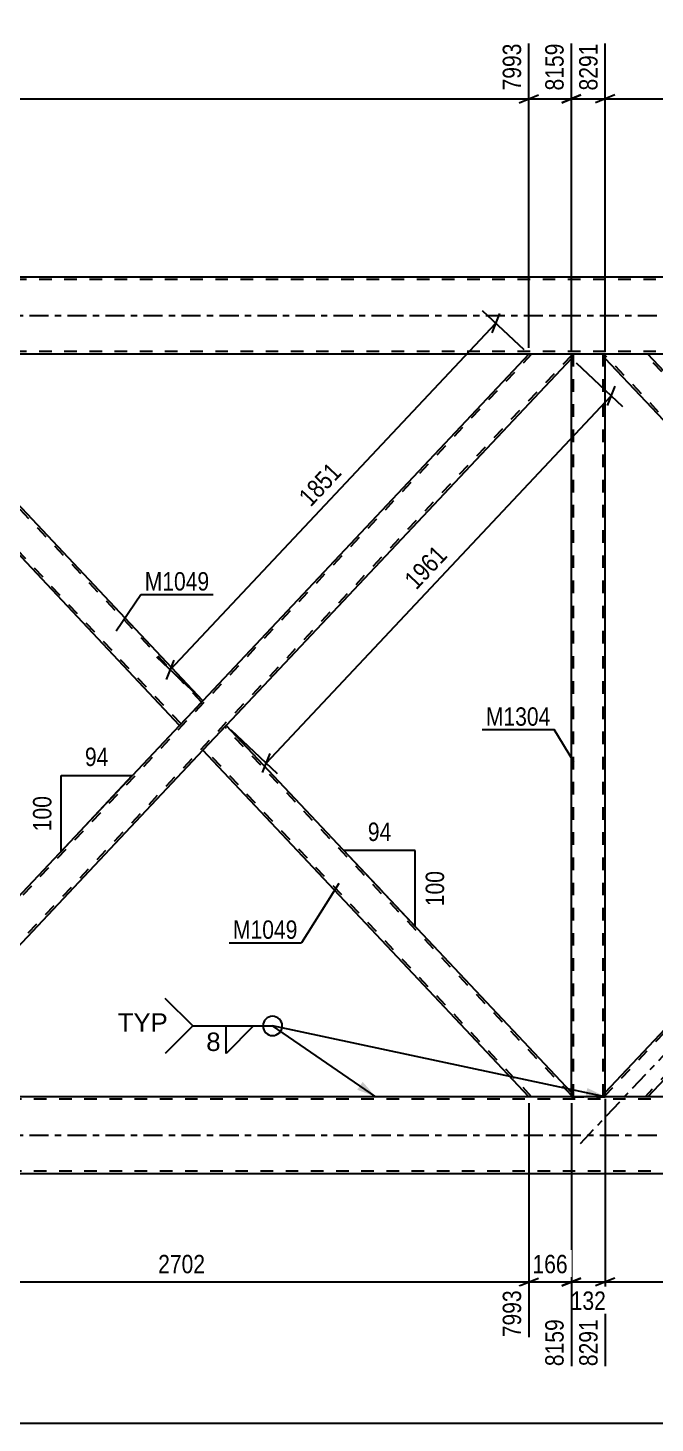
# Model space of a CAD drawing. Header units: millimetres. Extents: x 0 to 1189, y 0 to 841.
# Drawn here: x 255.8 to 353.5, y 453.8 to 671 of the extents above; entities that cross this region are included whole.
import ezdxf

# ---------------------------------------------------------------- set-up
doc = ezdxf.new("R2010")
doc.units = ezdxf.units.MM
doc.linetypes.add('DXK_LINE_DOT2', pattern=[3.9198, 1.9599, -1.9599])
doc.linetypes.add('DXK_LINE_DOT3', pattern=[5.9187, 2.979, -0.9799, 0.9799, -0.9799])
doc.styles.add('Arial', font='ARIAL.TTF', dxfattribs={"height": 0.2})
doc.styles.add('Arial Narrow', font='ARIALN.TTF', dxfattribs={"height": 0.2})

# ---------------------------------------------------------------- blocks, each defined once
blk = doc.blocks.new('Part-761554047-3678 - 3598')
at = {"color": 7, "linetype": 'DXK_LINE_DOT2'}
for p, q in [((345.71, 620.18), (340.43, 620.18)), ((340.43, 619.52), (340.43, 620.18)), ((340.75, 504.58), (340.75, 620.18)), ((345.39, 504.58), (345.39, 620.18)), ((345.71, 619.52), (345.71, 620.18)), ((340.43, 504.58), (340.43, 505.24)), ((340.43, 504.58), (345.71, 504.58)), ((345.71, 504.58), (345.71, 505.24))]:
    blk.add_line(p, q, dxfattribs=at)
at = {"color": 2, "linetype": 'Continuous'}
for p, q in [((340.43, 505.24), (340.43, 619.52)), ((345.71, 505.24), (345.71, 619.52))]:
    blk.add_line(p, q, dxfattribs=at)
blk = doc.blocks.new('Part-761554047-3856 - 3598')
at = {"color": 7, "linetype": 'DXK_LINE_DOT2'}
for p, q in [((682.07, 504.18), (84.43, 504.18)), ((682.07, 504.58), (100.43, 504.58)), ((682.07, 492.98), (84.43, 492.98))]:
    blk.add_line(p, q, dxfattribs=at)
at = {"color": 2, "linetype": 'Continuous'}
for p, q in [((456.58, 504.58), (229.58, 504.58)), ((677.27, 492.58), (84.43, 492.58))]:
    blk.add_line(p, q, dxfattribs=at)
at = {"color": 7, "linetype": 'DXK_LINE_DOT3'}
blk.add_line((84.43, 498.58), (682.07, 498.58), dxfattribs=at)
blk = doc.blocks.new('Part-761554047-3648 - 3598')
at = {"color": 2, "linetype": 'Continuous'}
for p, q in [((225.71, 619.52), (225.71, 620.18)), ((279.45, 562.38), (225.71, 619.52)), ((283.07, 566.23), (232.34, 620.18)), ((282.63, 565.76), (279.45, 562.38)), ((283.07, 566.23), (282.63, 565.76))]:
    blk.add_line(p, q, dxfattribs=at)
at = {"color": 7, "linetype": 'DXK_LINE_DOT2'}
for p, q in [((232.34, 620.18), (225.71, 620.18)), ((279.67, 562.61), (225.71, 619.98)), ((282.85, 566), (231.9, 620.18)), ((283.04, 566.2), (282.63, 565.76)), ((279.67, 562.61), (279.68, 562.63))]:
    blk.add_line(p, q, dxfattribs=at)
blk = doc.blocks.new('Part-761554047-3723 - 3598')
at = {"color": 7, "linetype": 'DXK_LINE_DOT3'}
blk.add_line((341.86, 497.29), (464.28, 627.46), dxfattribs=at)
at = {"color": 7, "linetype": 'DXK_LINE_DOT2'}
for p, q in [((454.25, 620.18), (345.71, 504.77)), ((460.43, 619.98), (351.9, 504.58)), ((460.43, 620.18), (453.81, 620.18)), ((403.07, 566.23), (399.45, 562.38)), ((406.7, 562.38), (403.07, 558.52)), ((352.34, 504.58), (345.71, 504.58))]:
    blk.add_line(p, q, dxfattribs=at)
at = {"color": 2, "linetype": 'Continuous'}
for p, q in [((453.81, 620.18), (403.07, 566.23)), ((460.43, 619.52), (406.7, 562.38)), ((460.43, 619.52), (460.43, 620.18)), ((345.71, 505.24), (399.45, 562.38)), ((403.07, 558.52), (352.34, 504.58)), ((345.71, 504.66), (345.71, 505.24)), ((345.71, 504.58), (345.71, 504.66))]:
    blk.add_line(p, q, dxfattribs=at)
blk = doc.blocks.new('Part-761554047-3663 - 3598')
at = {"color": 7, "linetype": 'DXK_LINE_DOT2'}
for p, q in [((334.25, 620.18), (225.71, 504.77)), ((340.43, 619.98), (231.9, 504.58)), ((340.43, 620.18), (333.81, 620.18)), ((283.07, 566.23), (279.45, 562.38)), ((286.7, 562.38), (283.07, 558.52)), ((226.54, 506.12), (225.71, 505.24)), ((225.71, 504.58), (225.71, 505.24)), ((232.34, 504.58), (225.71, 504.58))]:
    blk.add_line(p, q, dxfattribs=at)
at = {"color": 2, "linetype": 'Continuous'}
for p, q in [((333.81, 620.18), (283.07, 566.23)), ((340.43, 619.52), (286.7, 562.38)), ((340.43, 619.52), (340.43, 620.18)), ((279.45, 562.38), (226.54, 506.12)), ((283.07, 558.52), (232.34, 504.58))]:
    blk.add_line(p, q, dxfattribs=at)
blk = doc.blocks.new('Part-761554047-3748 - 3598')
at = {"color": 2, "linetype": 'Continuous'}
for p, q in [((286.7, 562.38), (283.07, 558.52)), ((340.43, 505.24), (286.7, 562.38)), ((333.81, 504.58), (283.07, 558.52)), ((340.43, 504.58), (340.43, 505.24))]:
    blk.add_line(p, q, dxfattribs=at)
at = {"color": 7, "linetype": 'DXK_LINE_DOT2'}
for p, q in [((340.43, 504.77), (286.48, 562.14)), ((283.29, 558.76), (283.31, 558.78)), ((334.25, 504.58), (283.29, 558.76)), ((340.43, 504.58), (333.81, 504.58))]:
    blk.add_line(p, q, dxfattribs=at)
blk = doc.blocks.new('Part-761554047-3718 - 3598')
at = {"color": 2, "linetype": 'Continuous'}
for p, q in [((345.71, 619.52), (345.71, 620.18)), ((399.45, 562.38), (345.71, 619.52)), ((403.07, 566.23), (352.34, 620.18)), ((402.63, 565.76), (399.45, 562.38)), ((402.94, 566.1), (402.63, 565.76)), ((403.07, 566.23), (402.94, 566.1))]:
    blk.add_line(p, q, dxfattribs=at)
at = {"color": 7, "linetype": 'DXK_LINE_DOT2'}
for p, q in [((352.34, 620.18), (345.71, 620.18)), ((399.67, 562.61), (345.71, 619.99)), ((402.85, 566), (351.9, 620.18)), ((402.8, 565.94), (402.63, 565.76)), ((402.94, 566.1), (402.85, 566)), ((399.67, 562.61), (399.68, 562.63))]:
    blk.add_line(p, q, dxfattribs=at)
blk = doc.blocks.new('Part-761554047-3851 - 3598')
at = {"color": 2, "linetype": 'Continuous'}
for p, q in [((456.58, 632.18), (229.58, 632.18)), ((722.07, 620.18), (220.68, 620.18))]:
    blk.add_line(p, q, dxfattribs=at)
at = {"color": 7, "linetype": 'DXK_LINE_DOT2'}
for p, q in [((722.07, 631.78), (84.43, 631.78)), ((722.07, 620.58), (84.43, 620.58))]:
    blk.add_line(p, q, dxfattribs=at)
at = {"color": 7, "linetype": 'DXK_LINE_DOT3'}
blk.add_line((84.43, 626.18), (722.07, 626.18), dxfattribs=at)
blk = doc.blocks.new('StraightDimension-761554047-12187 - 3598')
at = {"color": 7, "linetype": 'Continuous'}
for p, q in [((453.81, 621.18), (453.81, 670.36)), ((345.71, 620.52), (345.71, 668.53)), ((347.21, 660.52), (344.21, 659.32)), ((452.31, 659.32), (455.31, 660.52)), ((345.71, 659.92), (453.81, 659.92))]:
    blk.add_line(p, q, dxfattribs=at)
at = {"color": 0, "linetype": 'Continuous'}
blk.add_wipeout([(453.21, 670.96), (449.01, 670.96), (449.01, 660.62), (453.21, 660.62)], dxfattribs=at)
at = {"color": 3, "linetype": 'Continuous', "style": 'Arial Narrow'}
blk.add_text('10993', height=2.863, rotation=90.0002, dxfattribs=at).set_placement((452.61, 661.22))
blk = doc.blocks.new('StraightDimension-761554047-4139 - 3598')
at = {"color": 7, "linetype": 'Continuous'}
blk.add_line((62.53, 453.77), (723.07, 453.77), dxfattribs=at)
blk = doc.blocks.new('AngleDimension-761554047-4270 - 3598')
at = {"color": 7, "linetype": 'Continuous'}
for p, q in [((260.99, 554.56), (272.09, 554.56)), ((260.99, 542.75), (272.09, 554.56)), ((260.99, 542.75), (260.99, 554.56)), ((261.16, 542.93), (260.99, 542.75))]:
    blk.add_line(p, q, dxfattribs=at)
at = {"color": 0}
for points in [[(268.97, 555.46), (268.97, 559.66), (264.11, 559.66), (264.11, 555.46)], [(260.09, 552), (255.89, 552), (255.89, 545.31), (260.09, 545.31)]]:
    blk.add_wipeout(points, dxfattribs=at)
at = {"color": 3, "style": 'Arial Narrow'}
blk.add_text('94', height=2.863, dxfattribs=at).set_placement((264.71, 556.06))
blk.add_text('100', height=2.863, rotation=90.0002, dxfattribs=at).set_placement((259.49, 545.91))
blk = doc.blocks.new('StraightDimension-761554047-4306 - 3598')
at = {"color": 7, "linetype": 'Continuous'}
for p, q in [((333.08, 620.86), (326.62, 626.94)), ((328.1, 623.48), (329.29, 626.49)), ((277.96, 571.04), (328.69, 624.99)), ((282.34, 566.92), (275.89, 572.99)), ((278.55, 572.54), (277.37, 569.53))]:
    blk.add_line(p, q, dxfattribs=at)
at = {"color": 0}
blk.add_wipeout([(305.7, 601.63), (302.64, 604.5), (296.81, 598.3), (299.87, 595.43)], dxfattribs=at)
at = {"color": 3, "style": 'Arial Narrow'}
blk.add_text('1851', height=2.863, rotation=46.7591, dxfattribs=at).set_placement((299.84, 596.27))
blk = doc.blocks.new('StraightDimension-761554047-4858 - 3598')
at = {"color": 7, "linetype": 'Continuous'}
for p, q in [((341.16, 618.83), (348.4, 612.02)), ((346.06, 612.16), (347.24, 615.17)), ((292.92, 556.53), (346.65, 613.67)), ((287.43, 561.69), (294.66, 554.89)), ((293.51, 558.03), (292.32, 555.03))]:
    blk.add_line(p, q, dxfattribs=at)
at = {"color": 0}
blk.add_wipeout([(322.15, 588.71), (319.09, 591.59), (313.26, 585.39), (316.32, 582.51)], dxfattribs=at)
at = {"color": 3, "style": 'Arial Narrow'}
blk.add_text('1961', height=2.863, rotation=46.7591, dxfattribs=at).set_placement((316.29, 583.36))
blk = doc.blocks.new('AngleDimension-761554047-4894 - 3598')
at = {"color": 7, "linetype": 'Continuous'}
for p, q in [((311.06, 536.47), (305.03, 542.89)), ((316.12, 542.89), (305.03, 542.89)), ((316.12, 531.09), (305.03, 542.89)), ((316.12, 531.09), (316.12, 542.89))]:
    blk.add_line(p, q, dxfattribs=at)
at = {"color": 0}
for points in [[(313, 543.79), (313, 547.99), (308.15, 547.99), (308.15, 543.79)], [(321.22, 540.33), (317.02, 540.33), (317.02, 533.64), (321.22, 533.64)]]:
    blk.add_wipeout(points, dxfattribs=at)
at = {"color": 3, "style": 'Arial Narrow'}
blk.add_text('94', height=2.863, dxfattribs=at).set_placement((308.75, 544.39))
blk.add_text('100', height=2.863, rotation=90.0002, dxfattribs=at).set_placement((320.62, 534.24))
blk = doc.blocks.new('StraightDimension-761554047-8349 - 3598')
at = {"color": 7, "linetype": 'Continuous'}
for p, q in [((345.71, 504.24), (345.71, 462.64)), ((453.81, 503.58), (453.81, 465.31)), ((347.21, 476.35), (344.21, 475.15)), ((345.71, 475.75), (453.81, 475.75)), ((452.31, 475.15), (455.31, 476.35))]:
    blk.add_line(p, q, dxfattribs=at)
at = {"color": 0}
blk.add_wipeout([(404.01, 476.5), (404.01, 480.7), (395.5, 480.7), (395.5, 476.5)], dxfattribs=at)
at = {"color": 0, "linetype": 'Continuous'}
blk.add_wipeout([(453.21, 475.05), (449.01, 475.05), (449.01, 464.71), (453.21, 464.71)], dxfattribs=at)
at = {"color": 3, "style": 'Arial Narrow'}
blk.add_text('2702', height=2.863, dxfattribs=at).set_placement((396.1, 477.1))
at = {"color": 3, "linetype": 'Continuous', "style": 'Arial Narrow'}
blk.add_text('10993', height=2.863, rotation=90.0002, dxfattribs=at).set_placement((452.61, 465.31))
blk = doc.blocks.new('StraightDimension-761554047-8350 - 3598')
at = {"color": 7, "linetype": 'Continuous'}
for p, q in [((345.71, 504.24), (345.71, 462.64)), ((340.43, 503.58), (340.43, 462.64)), ((338.93, 475.15), (341.93, 476.35)), ((340.43, 475.75), (345.71, 475.75)), ((347.21, 476.35), (344.21, 475.15))]:
    blk.add_line(p, q, dxfattribs=at)
at = {"color": 0}
blk.add_wipeout([(346.41, 470.8), (346.41, 475), (339.73, 475), (339.73, 470.8)], dxfattribs=at)
at = {"color": 0, "linetype": 'Continuous'}
blk.add_wipeout([(345.11, 470.55), (340.91, 470.55), (340.91, 462.04), (345.11, 462.04)], dxfattribs=at)
at = {"color": 3, "style": 'Arial Narrow'}
blk.add_text('132', height=2.863, dxfattribs=at).set_placement((340.33, 471.4))
at = {"color": 3, "linetype": 'Continuous', "style": 'Arial Narrow'}
blk.add_text('8291', height=2.863, rotation=90.0002, dxfattribs=at).set_placement((344.51, 462.64))
blk = doc.blocks.new('StraightDimension-761554047-8351 - 3598')
at = {"color": 7, "linetype": 'Continuous'}
for p, q in [((333.81, 503.58), (333.81, 467.14)), ((340.43, 503.58), (340.43, 462.64)), ((332.31, 475.15), (335.31, 476.35)), ((333.81, 475.75), (340.43, 475.75)), ((341.93, 476.35), (338.93, 475.15))]:
    blk.add_line(p, q, dxfattribs=at)
at = {"color": 0}
blk.add_wipeout([(340.46, 476.5), (340.46, 480.7), (333.78, 480.7), (333.78, 476.5)], dxfattribs=at)
at = {"color": 0, "linetype": 'Continuous'}
blk.add_wipeout([(339.83, 470.55), (335.63, 470.55), (335.63, 462.04), (339.83, 462.04)], dxfattribs=at)
at = {"color": 3, "style": 'Arial Narrow'}
blk.add_text('166', height=2.863, dxfattribs=at).set_placement((334.38, 477.1))
at = {"color": 3, "linetype": 'Continuous', "style": 'Arial Narrow'}
blk.add_text('8159', height=2.863, rotation=90.0002, dxfattribs=at).set_placement((339.23, 462.64))
blk = doc.blocks.new('StraightDimension-761554047-8352 - 3598')
at = {"color": 7, "linetype": 'Continuous'}
for p, q in [((225.72, 504.24), (225.72, 462.64)), ((333.81, 503.58), (333.81, 467.14)), ((227.22, 476.35), (224.22, 475.15)), ((225.72, 475.75), (333.81, 475.75)), ((332.31, 475.15), (335.31, 476.35))]:
    blk.add_line(p, q, dxfattribs=at)
at = {"color": 0}
blk.add_wipeout([(284.02, 476.5), (284.02, 480.7), (275.51, 480.7), (275.51, 476.5)], dxfattribs=at)
at = {"color": 0, "linetype": 'Continuous'}
blk.add_wipeout([(333.21, 475.05), (329.01, 475.05), (329.01, 466.54), (333.21, 466.54)], dxfattribs=at)
at = {"color": 3, "style": 'Arial Narrow'}
blk.add_text('2702', height=2.863, dxfattribs=at).set_placement((276.11, 477.1))
at = {"color": 3, "linetype": 'Continuous', "style": 'Arial Narrow'}
blk.add_text('7993', height=2.863, rotation=90.0002, dxfattribs=at).set_placement((332.61, 467.14))
blk = doc.blocks.new('StraightDimension-761554047-12188 - 3598')
at = {"color": 7, "linetype": 'Continuous'}
for p, q in [((340.43, 620.52), (340.43, 668.53)), ((345.71, 620.52), (345.71, 668.53)), ((338.93, 659.32), (341.93, 660.52)), ((347.21, 660.52), (344.21, 659.32)), ((340.43, 659.92), (345.71, 659.92))]:
    blk.add_line(p, q, dxfattribs=at)
at = {"color": 0, "linetype": 'Continuous'}
blk.add_wipeout([(345.11, 669.13), (340.91, 669.13), (340.91, 660.62), (345.11, 660.62)], dxfattribs=at)
at = {"color": 3, "linetype": 'Continuous', "style": 'Arial Narrow'}
blk.add_text('8291', height=2.863, rotation=90.0002, dxfattribs=at).set_placement((344.51, 661.22))
blk = doc.blocks.new('StraightDimension-761554047-12189 - 3598')
at = {"color": 7, "linetype": 'Continuous'}
for p, q in [((333.81, 621.18), (333.81, 668.53)), ((340.43, 620.52), (340.43, 668.53)), ((332.31, 659.32), (335.31, 660.52)), ((341.93, 660.52), (338.93, 659.32)), ((333.81, 659.92), (340.43, 659.92))]:
    blk.add_line(p, q, dxfattribs=at)
at = {"color": 0, "linetype": 'Continuous'}
blk.add_wipeout([(339.83, 669.13), (335.63, 669.13), (335.63, 660.62), (339.83, 660.62)], dxfattribs=at)
at = {"color": 3, "linetype": 'Continuous', "style": 'Arial Narrow'}
blk.add_text('8159', height=2.863, rotation=90.0002, dxfattribs=at).set_placement((339.23, 661.22))
blk = doc.blocks.new('StraightDimension-761554047-12190 - 3598')
at = {"color": 7, "linetype": 'Continuous'}
for p, q in [((225.71, 620.52), (225.71, 668.53)), ((333.81, 621.18), (333.81, 668.53)), ((227.21, 660.52), (224.21, 659.32)), ((332.31, 659.32), (335.31, 660.52)), ((225.71, 659.92), (333.81, 659.92))]:
    blk.add_line(p, q, dxfattribs=at)
at = {"color": 0, "linetype": 'Continuous'}
blk.add_wipeout([(333.21, 669.13), (329.01, 669.13), (329.01, 660.62), (333.21, 660.62)], dxfattribs=at)
at = {"color": 3, "linetype": 'Continuous', "style": 'Arial Narrow'}
blk.add_text('7993', height=2.863, rotation=90.0002, dxfattribs=at).set_placement((332.61, 661.22))
blk = doc.blocks.new('Mark-761554047-3744 - 3598')
at = {"color": 0}
blk.add_wipeout([(297.81, 529.16), (297.81, 532.16), (287.76, 532.16), (287.76, 529.16)], dxfattribs=at)
blk.add_wipeout([(297.81, 529.16), (297.81, 532.16), (287.76, 532.16), (287.76, 529.16)], dxfattribs=at)
at = {"color": 30, "linetype": 'Continuous'}
for p in [(304.21, 537.79), (287.16, 528.56)]:
    blk.add_line(p, (298.41, 528.56), dxfattribs=at)
at = {"color": 3, "style": 'Arial Narrow'}
blk.add_text('M1049', height=2.863, dxfattribs=at).set_placement((287.76, 529.16))
blk = doc.blocks.new('Mark-761554047-3644 - 3598')
at = {"color": 0}
blk.add_wipeout([(284.07, 583.38), (284.07, 586.38), (274.02, 586.38), (274.02, 583.38)], dxfattribs=at)
blk.add_wipeout([(284.07, 583.38), (284.07, 586.38), (274.02, 586.38), (274.02, 583.38)], dxfattribs=at)
at = {"color": 30, "linetype": 'Continuous'}
for p, q in [((269.59, 577.12), (273.42, 582.78)), ((273.42, 582.78), (284.67, 582.78))]:
    blk.add_line(p, q, dxfattribs=at)
at = {"color": 3, "style": 'Arial Narrow'}
blk.add_text('M1049', height=2.863, dxfattribs=at).set_placement((274.02, 583.38))
blk = doc.blocks.new('Mark-761554047-3674 - 3598')
at = {"color": 0}
blk.add_wipeout([(337.18, 562.33), (337.18, 565.33), (327.13, 565.33), (327.13, 562.33)], dxfattribs=at)
blk.add_wipeout([(337.18, 562.33), (337.18, 565.33), (327.13, 565.33), (327.13, 562.33)], dxfattribs=at)
at = {"color": 30, "linetype": 'Continuous'}
for p in [(326.53, 561.73), (340.84, 556.73)]:
    blk.add_line(p, (337.78, 561.73), dxfattribs=at)
at = {"color": 3, "style": 'Arial Narrow'}
blk.add_text('M1304', height=2.863, dxfattribs=at).set_placement((327.13, 562.33))
blk = doc.blocks.new('WeldMark-761554047-5011 - 3598')
at = {"linetype": 'Continuous'}
for points in [[(307.94, 506.89), (309.99, 504.58), (307.09, 505.66)], [(342.93, 505.94), (345.71, 504.58), (342.62, 504.47)]]:
    blk.add_hatch(color=30, dxfattribs=at).paths.add_polyline_path(points)
at = {"color": 3, "linetype": 'Continuous'}
for q in [(277.21, 519.89), (277.21, 511.32)]:
    blk.add_line((281.5, 515.6), q, dxfattribs=at)
at = {"color": 30, "linetype": 'Continuous'}
for p in [(345.71, 504.58), (309.99, 504.58)]:
    blk.add_line(p, (293.92, 515.6), dxfattribs=at)
at = {"color": 3, "linetype": 'Continuous'}
for start, end in [(90, 270), (270, 90)]:
    blk.add_arc((293.92, 515.6), 1.5, start, end, dxfattribs=at)
at = {"color": 0}
blk.add_wipeout([(286.02, 511.5), (286.02, 514.9), (283.4, 514.9), (283.4, 511.5)], dxfattribs=at)
at = {"color": 30, "linetype": 'Continuous'}
blk.add_line((281.5, 515.6), (293.92, 515.6), dxfattribs=at)
at = {"color": 3, "linetype": 'Continuous'}
for p, q in [((286.68, 515.6), (290.96, 515.6)), ((290.96, 515.6), (286.68, 511.32)), ((286.68, 511.32), (286.68, 515.6))]:
    blk.add_line(p, q, dxfattribs=at)
at = {"color": 3, "style": 'Arial'}
blk.add_text('8', height=2.87, dxfattribs=at).set_placement((283.6, 511.7))
at = {"color": 0, "linetype": 'Continuous'}
blk.add_wipeout([(277.6, 514.7), (277.6, 517.7), (269.82, 517.7), (269.82, 514.7)], dxfattribs=at)
blk.add_wipeout([(277.6, 514.7), (277.6, 517.7), (269.82, 517.7), (269.82, 514.7)], dxfattribs=at)
at = {"color": 3, "linetype": 'Continuous', "style": 'Arial'}
blk.add_text('TYP', height=2.865, dxfattribs=at).set_placement((269.82, 514.7))

msp = doc.modelspace()

# ---------------------------------------------------------------- block references
for name in ['Part-761554047-3851 - 3598', 'Part-761554047-3723 - 3598', 'Part-761554047-3648 - 3598', 'Part-761554047-3663 - 3598', 'Part-761554047-3678 - 3598', 'Part-761554047-3718 - 3598', 'Part-761554047-3748 - 3598', 'Part-761554047-3856 - 3598']:
    msp.add_blockref(name, (0, 0))

# ---------------------------------------------------------------- next in the draw order: block references
for name in ['StraightDimension-761554047-12187 - 3598', 'StraightDimension-761554047-4139 - 3598']:
    msp.add_blockref(name, (0, 0))

# ---------------------------------------------------------------- next in the draw order: block references
for name in ['StraightDimension-761554047-12188 - 3598', 'StraightDimension-761554047-4306 - 3598', 'AngleDimension-761554047-4270 - 3598', 'AngleDimension-761554047-4894 - 3598', 'StraightDimension-761554047-8349 - 3598']:
    msp.add_blockref(name, (0, 0))

# ---------------------------------------------------------------- next in the draw order: block references
for name in ['StraightDimension-761554047-12189 - 3598', 'StraightDimension-761554047-4858 - 3598', 'Mark-761554047-3644 - 3598', 'Mark-761554047-3744 - 3598', 'StraightDimension-761554047-8350 - 3598']:
    msp.add_blockref(name, (0, 0))

# ---------------------------------------------------------------- next in the draw order: block references
for name in ['StraightDimension-761554047-12190 - 3598', 'Mark-761554047-3674 - 3598', 'StraightDimension-761554047-8351 - 3598']:
    msp.add_blockref(name, (0, 0))

# ---------------------------------------------------------------- next in the draw order: block references
msp.add_blockref('StraightDimension-761554047-8352 - 3598', (0, 0))

# ---------------------------------------------------------------- next in the draw order: block references
msp.add_blockref('WeldMark-761554047-5011 - 3598', (0, 0))

doc.saveas('drawing.dxf')
